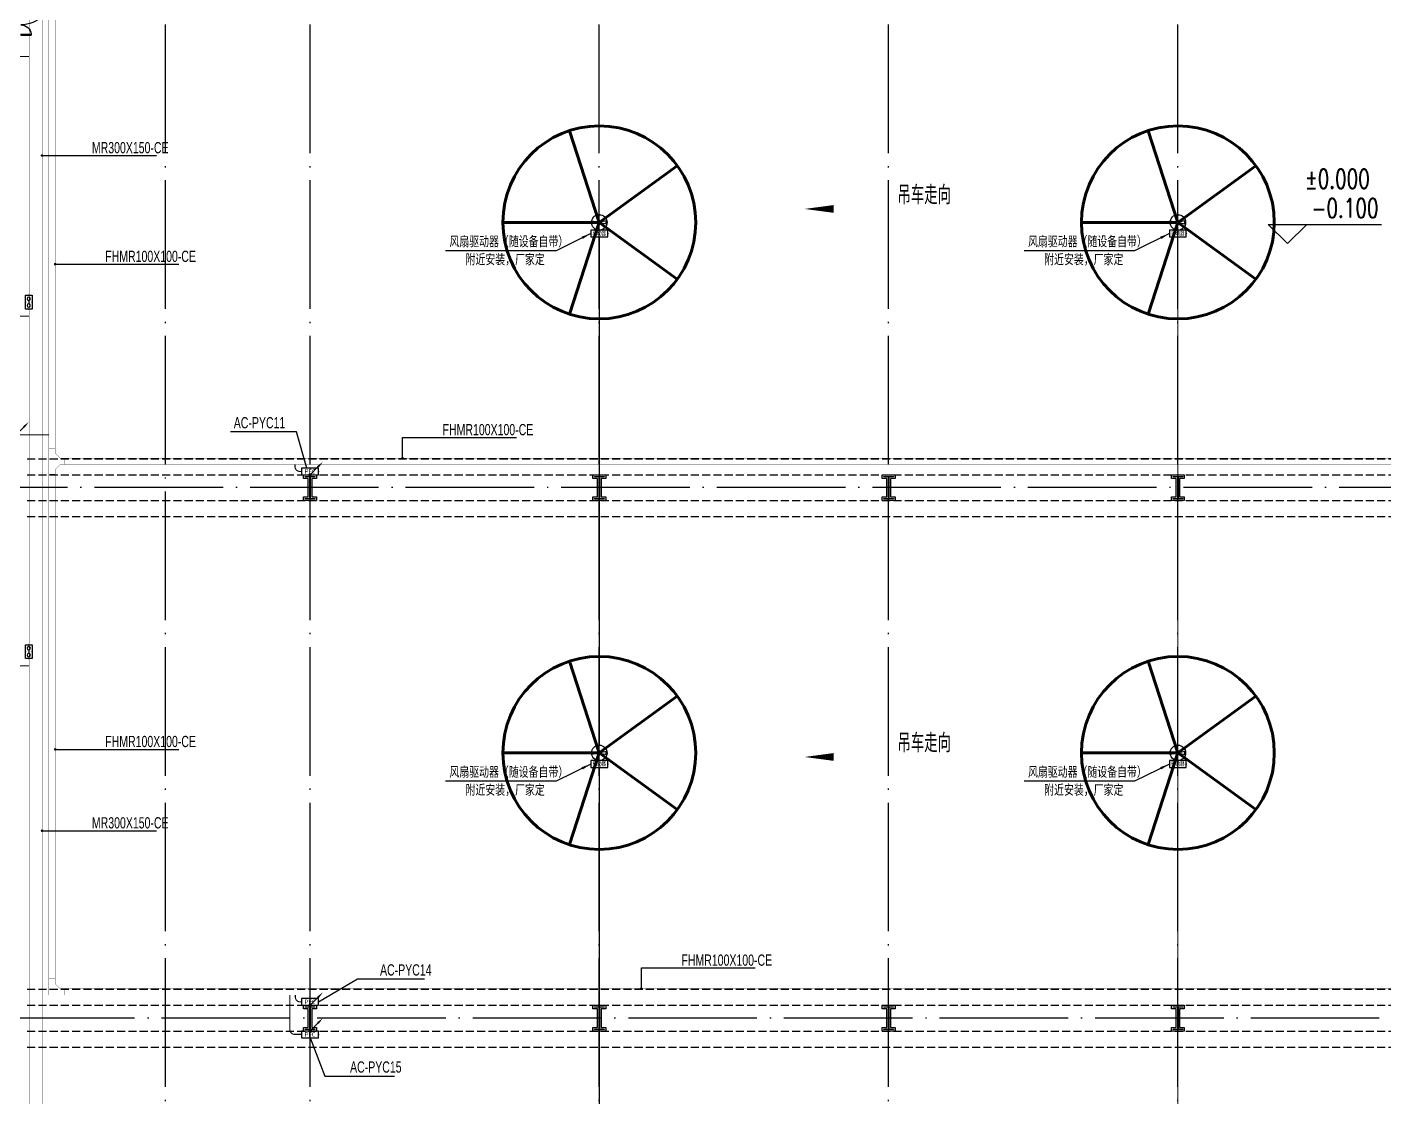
# Model space of a CAD drawing. Extents: x -1396510 to 1250330, y -1892470 to 1623980.
# Drawn here: x -263654 to -221446, y -785078 to -751806 of the extents above; entities that cross this region are included whole.
import ezdxf
from ezdxf.enums import TextEntityAlignment as Align

# ---------------------------------------------------------------- set-up
doc = ezdxf.new("R2010")
doc.units = 0
doc.header["$LTSCALE"] = 1000
doc.header["$MEASUREMENT"] = 0
doc.linetypes.add('DASH', pattern=[0.35, 0.25, -0.1])
doc.linetypes.add('DOTE', pattern=[2.42, 2, -0.2, 0.02, -0.2])
for name, color, linetype in [('10平面$0$WINDOW', 4, 'Continuous'), ('A-AXIS-DOTE', 14, 'DOTE'), ('A-HATCH-2', 251, 'Continuous'), ('A-LIN-V', 9, 'Continuous'), ('A-WINDOW', 140, 'Continuous'), ('AS-COLN', 6, 'Continuous'), ('CABLETRAY', 4, 'Continuous'), ('CABLETRAY_DIM', 3, 'Continuous'), ('CABLETRAY_FIRE', 1, 'DASH'), ('DIM-箱柜', 3, 'Continuous'), ('EQUIP-动力', 3, 'Continuous'), ('EQUIP-箱柜', 3, 'Continuous'), ('LWIRE', 4, 'Continuous'), ('WIRE-照明', 1, 'Continuous'), ('建-标高', 3, 'Continuous'), ('建-箭头', 3, 'Continuous')]:
    doc.layers.add(name, color=color, linetype=linetype)
doc.layers.add('A-云线2', color=3, linetype='Continuous', plot=False)
doc.styles.add('_TEL_ATTDEF', font='GBENOR', dxfattribs={"width": 0.8, "height": 3, "bigfont": 'GBCBIG'})
doc.styles.add('_TEL_DIM', font='SIMPLEX', dxfattribs={"width": 0.8, "height": 3.5, "bigfont": 'HZTXT'})
doc.styles.add('A-STANDARD', font='SIMPLEX', dxfattribs={"bigfont": 'GBCBIG'})
doc.styles.add('HZTXT5', font='aa.shx', dxfattribs={"width": 0.7, "bigfont": 'hztxt.shx'})
doc.styles.get("Standard").update_dxf_attribs({"font": 'gbenor.shx', "bigfont": 'gbcbig.shx'})

# ---------------------------------------------------------------- blocks, each defined once
blk = doc.blocks.new('nt66')
at = {"layer": 'A-HATCH-2', "color": 8}
blk.add_lwpolyline([(-195840, 766870), (-195440, 766870), (-195440, 766758), (-195586, 766758), (-195586, 766182), (-195440, 766182), (-195440, 766070), (-195840, 766070), (-195840, 766182), (-195694, 766182), (-195694, 766758), (-195840, 766758)], close=True, dxfattribs=at)
at = {"layer": 'AS-COLN'}
blk.add_lwpolyline([(-195790, 766820), (-195490, 766820), (-195490, 766808), (-195636, 766808), (-195636, 766132), (-195490, 766132), (-195490, 766120), (-195790, 766120), (-195790, 766132), (-195644, 766132), (-195644, 766808), (-195790, 766808)], close=True, dxfattribs=at)
blk = doc.blocks.new('33333')
for p in [(-59214, -93400), (-50214, -93400), (-41214, -93400), (-32214, -93400), (-59214, -109900), (-50214, -109900), (-41214, -109900), (-32214, -109900)]:
    blk.add_blockref('nt66', p)
blk = doc.blocks.new('w42343')
at = {"layer": 'A-HATCH-2', "color": 8, "linetype": 'DASH'}
for p, q in [((-263654, 673970), (-128354, 673970)), ((-263654, 673470), (-128354, 673470)), ((-263654, 672670), (-128354, 672670)), ((-263654, 672170), (-128354, 672170)), ((-263654, 657470), (-128354, 657470)), ((-263654, 656970), (-128354, 656970)), ((-263654, 656170), (-128354, 656170)), ((-263654, 655670), (-128354, 655670))]:
    blk.add_line(p, q, dxfattribs=at)
blk = doc.blocks.new('w4324324')
at = {"layer": 'A-HATCH-2', "color": 0, "lineweight": 60}
for q in [(-1694760, 686605), (-1697614, 684532), (-1691907, 684532), (-1696524, 681178), (-1692997, 681178)]:
    blk.add_line((-1694760, 683605), q, dxfattribs=at)
blk.add_circle((-1694760, 683605), 3000, dxfattribs=at)
blk = doc.blocks.new('ner546')
at = {"layer": 'A-LIN-V', "color": 8}
for p in [(581780, 43256), (598280, 43256), (581780, 25256), (598280, 25256)]:
    blk.add_blockref('w4324324', p, dxfattribs=at)
blk = doc.blocks.new('DOOR2DLIB$SYSLIB$00000123')
at = {"color": 0}
for p, q in [((0.475, -0.001), (0.475, 0.752)), ((0.475, 0.752), (0.5, 0.752)), ((0.5, -0.001), (0.5, 0.752)), ((-0.5, 0), (-0.5, 0.252)), ((-0.475, 0.252), (-0.5, 0.252)), ((-0.475, 0), (-0.475, 0.252)), ((-0.475, 0), (-0.5, 0)), ((0.475, -0.001), (0.5, -0.001))]:
    blk.add_line(p, q, dxfattribs=at)
for centre, radius, start, end in [((0.505, -0.002), 0.755, 92.2493, 179.7238), ((-0.501, 0.003), 0.251, 359.7899, 84.0974)]:
    blk.add_arc(centre, radius, start, end, dxfattribs=at)
blk = doc.blocks.new('世赫2#厂房一层0821')
at = {"layer": 'A-AXIS-DOTE', "color": 8, "ltscale": 2}
for p, q in [((25800, -87498.9), (25800, 6300)), ((30300, -87498.9), (30300, 6300)), ((39300, -87498.9), (39300, 6300)), ((48300, -87498.9), (48300, 6300)), ((57300, -87498.9), (57300, 6300)), ((163114.2, -49500), (-11095.8, -49500)), ((165204.2, -66000), (-11095.8, -66000))]:
    blk.add_line(p, q, dxfattribs=at)
at = {"layer": '建-标高', "color": 8}
for p, q in [((60713.6, -41910), (60113.6, -41310)), ((60113.6, -41310), (63633.6, -41310)), ((60713.6, -41910), (61313.6, -41310))]:
    blk.add_line(p, q, dxfattribs=at)
at = {"layer": '建-箭头', "color": 8}
for points in [[(52587.2, -40831.1, 0, 0, 0), (45687.2, -40831.1, 0, 240, 0), (46587.2, -40831.1, 0, 0, 0)], [(52587.2, -57876.1, 0, 0, 0), (45687.2, -57876.1, 0, 240, 0), (46587.2, -57876.1, 0, 0, 0)]]:
    blk.add_lwpolyline(points, format="xyseb", dxfattribs=at)
at = {"layer": '10平面$0$WINDOW', "xscale": 1300, "yscale": -1300, "zscale": 300, "rotation": 90.00000000093488}
blk.add_blockref('DOOR2DLIB$SYSLIB$00000123', (21300, -34780), dxfattribs=at)
at = {"layer": 'A-LIN-V', "color": 8, "rotation": 90.00000000000001}
blk.add_blockref('ner546', (766160.7, 1055230), dxfattribs=at)
at = {"layer": 'A-WINDOW'}
for name in ['33333', 'w42343']:
    blk.add_blockref(name, (285154.2, -722570), dxfattribs=at)
at = {"layer": '建-标高', "color": 7, "style": 'A-STANDARD', "width": 0.705882}
for s, p in [('%%P0.000', (61253.6, -40190)), ('-0.100', (61453.6, -41100))]:
    blk.add_text(s, height=595, dxfattribs=at).set_placement(p)
at = {"layer": '建-箭头', "color": 7, "style": 'A-STANDARD'}
for p in [(48574.8, -40684.2), (48574.8, -57729.2)]:
    blk.add_text('吊车走向', height=578.72, dxfattribs=at).set_placement(p)
blk = doc.blocks.new('$equip$00002854')
for p, q in [((-0.62, 0.13), (-0.1, 0.02)), ((-0.62, -0.13), (-0.62, 0.13)), ((0.62, 0.13), (0.1, 0.02)), ((0.62, -0.13), (0.62, 0.13)), ((-0.1, -0.02), (-0.62, -0.13)), ((0.1, -0.02), (0.62, -0.13))]:
    blk.add_line(p, q)
at = {"const_width": 0.0571}
blk.add_lwpolyline([(-0.69, 0, 1), (0.69, 0, 1), (-0.69, 0, 1.215985)], format="xyb", dxfattribs=at)
for radius in [0.688, 0.104]:
    blk.add_circle((0, 0), radius)
for p in [(-0.69, 0), (0, 0.69), (0.69, 0), (0, -0.69)]:
    blk.add_point(p)
at = {"color": 7, "style": '_TEL_DIM', "flags": 1}
for tag in ['A', 'REMARK']:
    blk.add_attdef(tag, text='', height=0.00002, dxfattribs=at).set_placement((0, 0), align=Align.MIDDLE_CENTER)
blk = doc.blocks.new('$equip$00002926')
for p, q in [((0.75, 0.6), (-0.75, 0.6)), ((-0.75, 0.6), (-0.75, 0)), ((-0.75, 0), (0.75, 0)), ((0.75, 0), (0.75, 0.6))]:
    blk.add_line(p, q)
at = {"const_width": 0.0571}
blk.add_lwpolyline([(-0.75, 0.6), (-0.75, 0), (0.75, 0), (0.75, 0.6), (-0.75, 0.6), (-0.75, 0)], dxfattribs=at)
for p in [(-0.75, 0.3), (0, 0.6), (0, 0), (0.75, 0.3)]:
    blk.add_point(p)
at = {"color": 7, "style": '_TEL_DIM'}
blk.add_attdef('$TEXT$', text='', height=0.4, dxfattribs=at).set_placement((0, 0.3), align=Align.MIDDLE_CENTER)
at = {"color": 7, "style": '_TEL_DIM', "flags": 1}
for tag in ['A', 'REMARK']:
    blk.add_attdef(tag, text='', height=0.00002, dxfattribs=at).set_placement((0, 0), align=Align.MIDDLE_CENTER)
blk = doc.blocks.new('$equip$00002868')
for p, q in [((-0.62, 0.29), (-0.62, -0.29)), ((0.62, 0.29), (-0.62, 0.29)), ((-0.15, 0.01), (0.15, 0.01)), ((0.62, -0.29), (0.62, 0.29)), ((-0.62, -0.29), (0.62, -0.29))]:
    blk.add_line(p, q)
at = {"const_width": 0.0571}
blk.add_lwpolyline([(-0.62, 0.29), (-0.62, -0.29), (0.62, -0.29), (0.62, 0.29), (-0.62, 0.29), (-0.62, -0.29)], dxfattribs=at)
for centre in [(-0.3, 0.01), (0.3, 0.01)]:
    blk.add_circle(centre, 0.15)
for p in [(-0.62, 0), (0, 0.29), (0.62, 0), (0, -0.29)]:
    blk.add_point(p)
at = {"color": 7, "style": '_TEL_DIM', "flags": 1}
for tag in ['A', 'REMARK']:
    blk.add_attdef(tag, text='', height=0.00002, dxfattribs=at).set_placement((0, 0), align=Align.MIDDLE_CENTER)
blk = doc.blocks.new('$equip$00002708')
for p, q in [((-0.75, 0.6), (-0.75, 0)), ((0.75, 0.6), (-0.75, 0.6)), ((-0.75, 0), (0.75, 0)), ((0.75, 0), (0.75, 0.6))]:
    blk.add_line(p, q)
at = {"const_width": 0.0571}
blk.add_lwpolyline([(-0.75, 0.6), (-0.75, 0), (0.75, 0), (0.75, 0.6), (-0.75, 0.6), (-0.75, 0)], dxfattribs=at)
for p in [(-0.75, 0.3), (0, 0.6), (0, 0), (0.75, 0.3)]:
    blk.add_point(p)
at = {"color": 7, "style": '_TEL_DIM', "flags": 1}
for tag in ['REMARK', 'A']:
    blk.add_attdef(tag, text='', height=0.4, dxfattribs=at).set_placement((0, 0), align=Align.MIDDLE_CENTER)
at = {"color": 7, "style": '_TEL_DIM'}
blk.add_attdef('$TEXT$', text='', height=0.4, dxfattribs=at).set_placement((0, 0.3), align=Align.MIDDLE_CENTER)
blk = doc.blocks.new('$TelecSys$00000079')
for p, q in [((0.7, 0.7), (0, 0)), ((0.1, 0.1), (0.1, 0.1)), ((-0.1, -0.1), (-0.1, -0.1))]:
    blk.add_line(p, q)
at = {"const_width": 0.142}
blk.add_lwpolyline([(-0.07, 0, 1), (0.07, 0, 1)], format="xyb", close=True, dxfattribs=at)
blk.add_solid([(0.63, 0.77), (0.77, 0.63), (1.15, 1.15)])
at = {"width": 0.8, "flags": 9}
blk.add_attdef('A', (0, 0), '', height=0.00002, dxfattribs=at)

msp = doc.modelspace()

# ---------------------------------------------------------------- linework, layer by layer
at = {"layer": 'CABLETRAY', "const_width": 7.5}
for points in [[(-263590, -797960), (-263590, -730680)], [(-263190, -730680), (-263190, -797960)]]:
    msp.add_lwpolyline(points, dxfattribs=at)
at = {"layer": 'CABLETRAY_DIM'}
for p, q in [((-263190, -755800), (-262480, -755800)), ((-262480, -755800), (-259630, -755800)), ((-262780, -759180), (-262020, -759180)), ((-262020, -759180), (-258930, -759180)), ((-251975.2, -765210), (-251975.2, -764570)), ((-251975.2, -764570), (-248435.2, -764570)), ((-262780, -774270), (-262020, -774270)), ((-262020, -774270), (-258930, -774270)), ((-263190, -776800), (-262480, -776800)), ((-262480, -776800), (-259630, -776800)), ((-244545.2, -781710), (-244545.2, -781070)), ((-244545.2, -781070), (-241005.2, -781070))]:
    msp.add_line(p, q, dxfattribs=at)
at = {"layer": 'CABLETRAY_DIM', "const_width": 40}
for points in [[(-263210, -755800, 1), (-263170, -755800, 1)], [(-262800, -759180, 1), (-262760, -759180, 1)], [(-251975.2, -765230, 1), (-251975.2, -765190, 1)], [(-262800, -774270, 1), (-262760, -774270, 1)], [(-263210, -776800, 1), (-263170, -776800, 1)], [(-244545.2, -781730, 1), (-244545.2, -781690, 1)]]:
    msp.add_lwpolyline(points, format="xyb", close=True, dxfattribs=at)
at = {"layer": 'CABLETRAY_FIRE', "const_width": 7.5}
for points in [[(-262980, -764910), (-262980, -749210)], [(-262780, -749210), (-262780, -764910)], [(-262780, -764910), (-262980, -764910)], [(-262980, -765710), (-262980, -764910)], [(-262980, -764910), (-262780, -764910)], [(-262780, -764910), (-262780, -765060)], [(-262780, -765060), (-262630, -765210)], [(-262630, -765210), (-262480, -765210)], [(-262480, -765410), (-262480, -765210)], [(-262480, -765210), (-164112.4, -765210)], [(-262480, -765210), (-262480, -765410)], [(-262630, -765410), (-262780, -765560)], [(-262780, -765560), (-262780, -765710)], [(-262480, -765410), (-262630, -765410)], [(-164112.4, -765410), (-262480, -765410)], [(-262980, -781410), (-262980, -765710)], [(-262980, -765710), (-262780, -765710)], [(-262780, -765710), (-262980, -765710)], [(-262780, -765710), (-262780, -781410)], [(-262980, -781910), (-262980, -781410)], [(-262980, -781410), (-262780, -781410)], [(-262780, -781410), (-262980, -781410)], [(-262780, -781410), (-262780, -781560)], [(-262780, -781560), (-262630, -781710)], [(-262480, -781910), (-262980, -781910)], [(-262630, -781710), (-262480, -781710)], [(-262480, -781910), (-262480, -781710)], [(-262480, -781710), (-164313, -781710)], [(-262480, -781710), (-262480, -781910)], [(-164313, -781910), (-262480, -781910)]]:
    msp.add_lwpolyline(points, dxfattribs=at)
at = {"layer": 'DIM-箱柜'}
for p, q in [((-246116.7, -758225.6), (-247200, -758760)), ((-228116.7, -758225.6), (-229200, -758760)), ((-247200, -758760), (-250640, -758760)), ((-229200, -758760), (-232640, -758760)), ((-255270, -764390), (-257330, -764390)), ((-254950, -765520), (-255270, -764390)), ((-246116.7, -774725.6), (-247200, -775260)), ((-228116.7, -774725.6), (-229200, -775260)), ((-247200, -775260), (-250640, -775260)), ((-229200, -775260), (-232640, -775260)), ((-254591.7, -782125), (-253380, -781410)), ((-253380, -781410), (-251290, -781410)), ((-254854.2, -783240), (-254390, -784430)), ((-254390, -784430), (-252230, -784430))]:
    msp.add_line(p, q, dxfattribs=at)
for points in [[(-246116.7, -758225.6, 0, 80, 0), (-246385.7, -758358.3, 0, 0, 0)], [(-228116.7, -758225.6, 0, 80, 0), (-228385.7, -758358.3, 0, 0, 0)], [(-246116.7, -774725.6, 0, 80, 0), (-246385.7, -774858.3, 0, 0, 0)], [(-228116.7, -774725.6, 0, 80, 0), (-228385.7, -774858.3, 0, 0, 0)]]:
    msp.add_lwpolyline(points, format="xyseb", dxfattribs=at)
at = {"layer": 'WIRE-照明', "linetype": 'Continuous', "const_width": 35}
for points in [[(-264004.2, -752717.8), (-263590, -752717.8)], [(-245854.2, -774139.4), (-245854.2, -758330.6)], [(-227854.2, -774139.4), (-227854.2, -758330.6)], [(-263590, -760798.2), (-264049.2, -760798.2), (-264049.2, -760620.7)], [(-264004.2, -764490), (-262980, -764490)], [(-255320, -765475), (-255320, -765410)], [(-255170, -765625), (-255116.7, -765625)], [(-263590, -771670), (-264049.2, -771670), (-264049.2, -771492.5)], [(-245854.2, -790639.4), (-245854.2, -774830.6)], [(-227854.2, -790639.4), (-227854.2, -774830.6)], [(-255480, -782985), (-255480, -781910)], [(-255310, -781975), (-255310, -781910)], [(-255160, -782125), (-255116.7, -782125)], [(-255330, -783135), (-255116.7, -783135)]]:
    msp.add_lwpolyline(points, dxfattribs=at)
for points in [[(-255320, -765475, 0.4142136), (-255170, -765625)], [(-255310, -781975, 0.4142136), (-255160, -782125)], [(-255480, -782985, 0.4142136), (-255330, -783135)]]:
    msp.add_lwpolyline(points, format="xyb", dxfattribs=at)

# ---------------------------------------------------------------- block references
at = {"layer": 'A-云线2'}
msp.add_blockref('世赫2#厂房一层0821', (-285154.2, -716630), dxfattribs=at)
at = {"layer": 'EQUIP-动力', "xscale": 350, "yscale": 350, "zscale": 350}
for p in [(-245854.2, -757880), (-227854.2, -757880), (-245854.2, -774380), (-227854.2, -774380)]:
    msp.add_blockref('$equip$00002854', p, dxfattribs=at)
at = {"layer": 'EQUIP-动力', "linetype": 'ByBlock', "xscale": -350, "yscale": 350, "zscale": 350, "rotation": 90}
for p in [(-263602.1, -760358.6), (-263602.1, -771230.4)]:
    msp.add_blockref('$equip$00002868', p, dxfattribs=at)
at = {"layer": 'EQUIP-箱柜'}
ref = msp.add_blockref('$equip$00002926', (-245854.2, -758330.6), dxfattribs=dict(at, xscale=350, yscale=350, zscale=350))
ref.add_attrib('$TEXT$', '驱动器', dxfattribs={"layer": '0', "color": 7, "height": 140, "style": '_TEL_ATTDEF'}).set_placement((-245854.2, -758225.6), align=Align.MIDDLE_CENTER)
ref = msp.add_blockref('$equip$00002926', (-227854.2, -758330.6), dxfattribs=dict(at, xscale=350, yscale=350, zscale=350))
ref.add_attrib('$TEXT$', '驱动器', dxfattribs={"layer": '0', "color": 7, "height": 140, "style": '_TEL_ATTDEF'}).set_placement((-227854.2, -758225.6), align=Align.MIDDLE_CENTER)
ref = msp.add_blockref('$equip$00002708', (-254854.2, -765730), dxfattribs=dict(at, xscale=350, yscale=350, zscale=350))
ref.add_attrib('$TEXT$', 'PFC', dxfattribs={"layer": '0', "color": 7, "height": 140, "style": '_TEL_ATTDEF'}).set_placement((-254854.2, -765625), align=Align.MIDDLE_CENTER)
ref = msp.add_blockref('$equip$00002926', (-245854.2, -774830.6), dxfattribs=dict(at, xscale=350, yscale=350, zscale=350))
ref.add_attrib('$TEXT$', '驱动器', dxfattribs={"layer": '0', "color": 7, "height": 140, "style": '_TEL_ATTDEF'}).set_placement((-245854.2, -774725.6), align=Align.MIDDLE_CENTER)
ref = msp.add_blockref('$equip$00002926', (-227854.2, -774830.6), dxfattribs=dict(at, xscale=350, yscale=350, zscale=350))
ref.add_attrib('$TEXT$', '驱动器', dxfattribs={"layer": '0', "color": 7, "height": 140, "style": '_TEL_ATTDEF'}).set_placement((-227854.2, -774725.6), align=Align.MIDDLE_CENTER)
ref = msp.add_blockref('$equip$00002708', (-254854.2, -782230), dxfattribs=dict(at, xscale=350, yscale=350, zscale=350))
ref.add_attrib('$TEXT$', 'PFC', dxfattribs={"layer": '0', "color": 7, "height": 140, "style": '_TEL_ATTDEF'}).set_placement((-254854.2, -782125), align=Align.MIDDLE_CENTER)
ref = msp.add_blockref('$equip$00002708', (-254854.2, -783240), dxfattribs=dict(at, xscale=350, yscale=350, zscale=350))
ref.add_attrib('$TEXT$', 'PFC', dxfattribs={"layer": '0', "color": 7, "height": 140, "style": '_TEL_ATTDEF'}).set_placement((-254854.2, -783135), align=Align.MIDDLE_CENTER)
at = {"layer": 'LWIRE', "xscale": 350, "yscale": 350, "zscale": 350}
for p in [(-264004.2, -764490), (-254854.2, -765730), (-254854.2, -782230), (-254854.2, -783030)]:
    msp.add_blockref('$TelecSys$00000079', p, dxfattribs=at)

# ---------------------------------------------------------------- texts
at = {"layer": 'CABLETRAY_DIM', "color": 7, "style": 'HZTXT5', "width": 0.7}
for s, p in [('MR300X150-CE', (-261639.7, -755730)), ('FHMR100X100-CE', (-261224.2, -759110)), ('FHMR100X100-CE', (-250729.3, -764500)), ('FHMR100X100-CE', (-261224.2, -774200)), ('MR300X150-CE', (-261639.7, -776730)), ('FHMR100X100-CE', (-243299.3, -781000))]:
    msp.add_text(s, height=350, dxfattribs=at).set_placement(p)
at = {"layer": 'DIM-箱柜', "color": 7}
for s, style, width, p in [('风扇驱动器（随设备自带）', '_TEL_DIM', 0.8, (-250517.3, -758655)), ('风扇驱动器（随设备自带）', '_TEL_DIM', 0.8, (-232517.3, -758655)), ('附近安装，厂家定', '_TEL_DIM', 0.8, (-250014.6, -759215)), ('附近安装，厂家定', '_TEL_DIM', 0.8, (-232014.6, -759215)), ('AC-PYC11', 'HZTXT5', 0.7, (-257225, -764285)), ('风扇驱动器（随设备自带）', '_TEL_DIM', 0.8, (-250517.3, -775155)), ('风扇驱动器（随设备自带）', '_TEL_DIM', 0.8, (-232517.3, -775155)), ('附近安装，厂家定', '_TEL_DIM', 0.8, (-250014.6, -775715)), ('附近安装，厂家定', '_TEL_DIM', 0.8, (-232014.6, -775715)), ('AC-PYC14', 'HZTXT5', 0.7, (-252675.3, -781305)), ('AC-PYC15', 'HZTXT5', 0.7, (-253607.4, -784325))]:
    msp.add_text(s, height=350, dxfattribs=dict(at, style=style, width=width)).set_placement(p)

doc.saveas('drawing.dxf')
